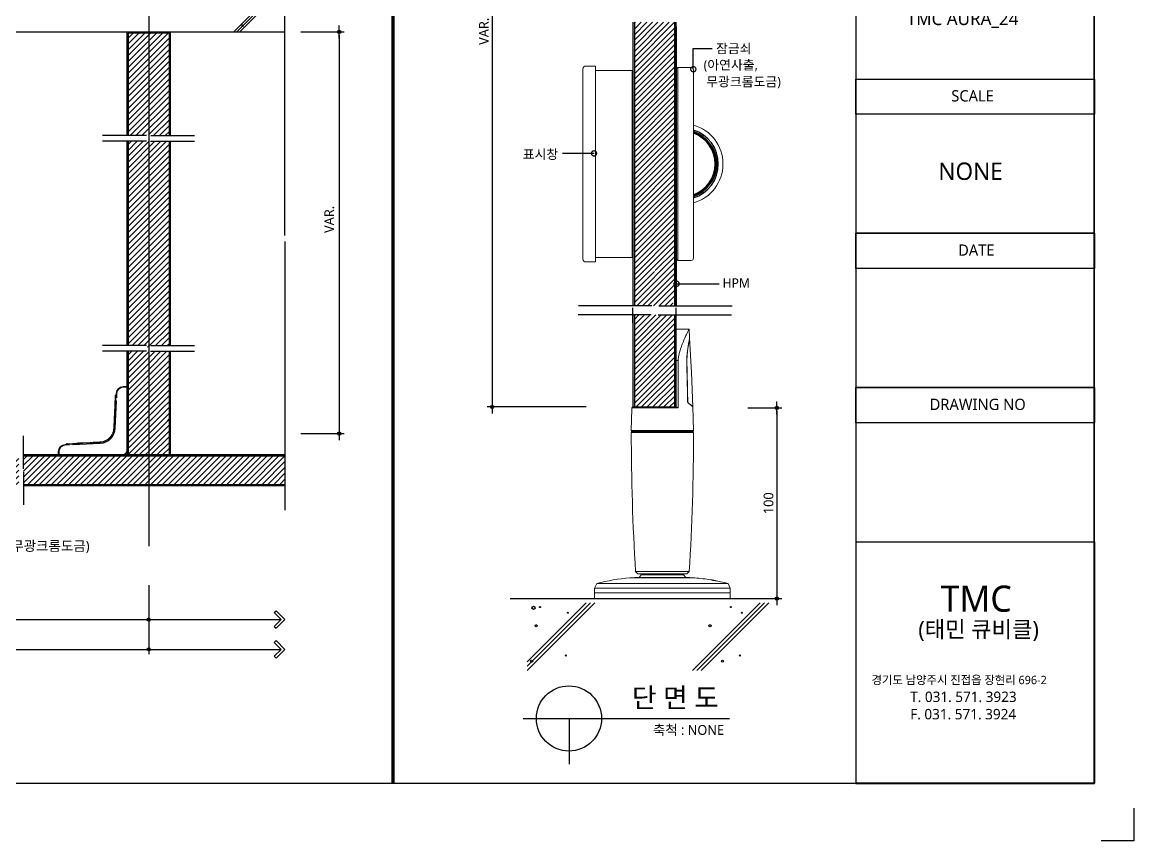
# Model space of a CAD drawing. Extents: x -256 to 8104, y -176 to 5714.
# Drawn here: x 4694 to 8104, y -176 to 2333 of the extents above; entities that cross this region are included whole.
import ezdxf
from ezdxf.enums import TextEntityAlignment as Align

# ---------------------------------------------------------------- set-up
doc = ezdxf.new("R2010")
doc.units = 0
doc.header["$LTSCALE"] = 30
doc.linetypes.add('CEN', pattern=[62, 60, -1, 0, -1])
doc.layers.get('0').update_dxf_attribs({"linetype": 'CONTINUOUS'})
doc.layers.get('DEFPOINTS').update_dxf_attribs({"linetype": 'CONTINUOUS'})
for name, color, linetype in [('C', 2, 'CONTINUOUS'), ('curior-0Line', 252, 'CONTINUOUS'), ('DIM', 7, 'CONTINUOUS'), ('FIN', 5, 'CONTINUOUS'), ('HAT', 8, 'CONTINUOUS'), ('TIT', 3, 'CONTINUOUS'), ('경첩', 4, 'CONTINUOUS'), ('문자', 3, 'CONTINUOUS'), ('잠금쇠(회전형)', 4, 'CONTINUOUS'), ('중심선', 1, 'CEN'), ('치수', 1, 'CONTINUOUS'), ('판넬', 2, 'CONTINUOUS'), ('해치', 8, 'CONTINUOUS')]:
    doc.layers.add(name, color=color, linetype=linetype)
doc.styles.add('돋움', font='malgun.ttf')
doc.dimstyles.new('10', dxfattribs={"dimscale": 10, "dimtxt": 3, "dimasz": 1, "dimexe": 1.5, "dimexo": 2, "dimgap": 1, "dimtad": 1, "dimdec": 0, "dimlunit": 6, "dimtxsty": '돋움', "dimblk": 'DIMDOT', "dimcen": -1, "dimdle": 1.5, "dimclrt": 3, "dimazin": 3, "dimtfac": 1, "dimtdec": 0, "dimtix": 1, "dimtmove": 2, "dimatfit": 3, "dimldrblk": 'DIMDOT', "dimarcsym": 0})
pattern_1 = [(45, (30803.934, -6860.011), (-8.55643, 8.55643), [])]
pattern_2 = [(45, (29996.395, -6971.59), (-8.980256, 8.980256), [])]

# ---------------------------------------------------------------- blocks, each defined once
blk = doc.blocks.new('DIMDOT')
at = {"linetype": 'Continuous'}
blk.add_line((-2, 0), (2, 0), dxfattribs=at)
for radius in [0.5, 0.25]:
    blk.add_circle((0, 0), radius, dxfattribs=at)
blk = doc.blocks.new('*D628')
at = {"layer": 'DEFPOINTS', "color": 0}
for p in [(44766.2, -3366.9), (44457.4, -5670.2), (44766.2, -5670.2)]:
    blk.add_point(p, dxfattribs=at)
at = {"layer": 'DIM', "color": 0, "lineweight": -2, "ltscale": 10}
for p, q in [((44746.2, -3366.9), (44442.4, -3366.9)), ((44457.4, -3376.9), (44457.4, -5660.2)), ((44746.2, -5670.2), (44442.4, -5670.2))]:
    blk.add_line(p, q, dxfattribs=at)
at = {"layer": 'DIM', "color": 0, "lineweight": -2, "xscale": 10, "yscale": 10, "zscale": 10}
for p, rotation in [((44457.4, -3366.9), 90), ((44457.4, -5670.2), 270)]:
    blk.add_blockref('DIMDOT', p, dxfattribs=dict(at, rotation=rotation))
at = {"layer": 'DIM', "color": 3, "insert": (44432.2, -4518.6), "char_height": 30, "attachment_point": 5, "rotation": 90, "style": '돋움'}
blk.add_mtext('VAR.', dxfattribs=at)
blk = doc.blocks.new('A$C13EB2441')
for p, q in [((0.84, 7.37), (0.84, 14.11)), ((0.84, 6.74), (0.84, 0))]:
    blk.add_line(p, q)
blk = doc.blocks.new('_DOTSMALL')
at = {"color": 0, "linetype": 'ByBlock', "const_width": 0.5}
blk.add_lwpolyline([(-0.0625, 0, 1), (0.0625, 0, 1)], format="xyb", close=True, dxfattribs=at)
blk = doc.blocks.new('A$C63EC304E')
at = {"layer": '치수', "color": 1, "xscale": 2.5, "yscale": 2.5, "zscale": 2.5, "rotation": 234.3098741996962}
blk.add_blockref('_DOTSMALL', (0.31, 0.31), dxfattribs=at)
blk = doc.blocks.new('A$C2BC9653E')
at = {"layer": '치수', "xscale": 0.3333333333333333, "yscale": 0.3333333333333333, "zscale": 0.3333333333333333}
blk.add_blockref('A$C63EC304E', (0, 0), dxfattribs=at)
blk = doc.blocks.new('A$C7FC71301')
at = {"layer": '치수', "rotation": 180}
blk.add_blockref('A$C2BC9653E', (0.208, 0.208), dxfattribs=at)
blk = doc.blocks.new('A$C4A20372B')
at = {"layer": '치수'}
blk.add_blockref('A$C7FC71301', (0, 0), dxfattribs=at)
blk = doc.blocks.new('A$C566469F5')
at = {"layer": '치수'}
blk.add_blockref('A$C4A20372B', (0, 0), dxfattribs=at)
blk = doc.blocks.new('A$C7E317CD4')
at = {"layer": '해치', "xscale": 2, "yscale": 2, "zscale": 2}
blk.add_blockref('A$C566469F5', (0, 0), dxfattribs=at)
blk = doc.blocks.new('A$C601D7F27')
at = {"layer": '치수'}
blk.add_blockref('A$C7E317CD4', (0, 0), dxfattribs=at)
blk = doc.blocks.new('A$C38802C08')
at = {"layer": '치수'}
blk.add_blockref('A$C601D7F27', (0, 0), dxfattribs=at)
blk = doc.blocks.new('*D629')
at = {"layer": 'DEFPOINTS', "color": 0}
for p in [(45221.9, -5673.2), (45231, -6257.5), (45330.8, -6257.5)]:
    blk.add_point(p, dxfattribs=at)
at = {"layer": 'DIM', "color": 0, "lineweight": -2, "ltscale": 10}
for p, q in [((45241.9, -5673.2), (45345.8, -5673.2)), ((45330.8, -5683.2), (45330.8, -6247.5)), ((45251, -6257.5), (45345.8, -6257.5))]:
    blk.add_line(p, q, dxfattribs=at)
at = {"layer": 'DIM', "color": 0, "lineweight": -2, "xscale": 10, "yscale": 10, "zscale": 10}
for p, rotation in [((45330.8, -5673.2), 90), ((45330.8, -6257.5), 270)]:
    blk.add_blockref('DIMDOT', p, dxfattribs=dict(at, rotation=rotation))
at = {"layer": 'DIM', "color": 3, "insert": (45305.2, -5965.3), "char_height": 30, "attachment_point": 5, "rotation": 90, "style": '돋움'}
blk.add_mtext('100', dxfattribs=at)
blk = doc.blocks.new('*D634')
at = {"layer": 'DEFPOINTS', "color": 0}
for p in [(38649.8, -6196.1), (43403.7, -6196.1), (43403.7, -6413.2)]:
    blk.add_point(p, dxfattribs=at)
at = {"layer": 'DIM', "color": 0, "lineweight": -2, "ltscale": 10}
for p, q in [((38649.8, -6216.1), (38649.8, -6428.2)), ((43403.7, -6216.1), (43403.7, -6428.2)), ((38659.8, -6413.2), (43393.7, -6413.2))]:
    blk.add_line(p, q, dxfattribs=at)
at = {"layer": 'DIM', "color": 0, "lineweight": -2, "xscale": 10, "yscale": 10, "zscale": 10, "rotation": 180}
blk.add_blockref('DIMDOT', (38649.8, -6413.2), dxfattribs=at)
at = {"layer": 'DIM', "color": 0, "lineweight": -2, "xscale": 10, "yscale": 10, "zscale": 10}
blk.add_blockref('DIMDOT', (43403.7, -6413.2), dxfattribs=at)
at = {"layer": 'DIM', "color": 3, "insert": (41026.8, -6383.6), "char_height": 30, "attachment_point": 5, "style": '돋움'}
blk.add_mtext('설계치수', dxfattribs=at)
blk = doc.blocks.new('*D635')
at = {"layer": 'DEFPOINTS', "color": 0}
for p in [(42252.8, -6196.1), (43403.7, -6196.1), (43403.7, -6321.8)]:
    blk.add_point(p, dxfattribs=at)
at = {"layer": 'DIM', "color": 0, "lineweight": -2, "ltscale": 10}
for p, q in [((42252.8, -6216.1), (42252.8, -6336.8)), ((43403.7, -6216.1), (43403.7, -6336.8)), ((42262.8, -6321.8), (43393.7, -6321.8))]:
    blk.add_line(p, q, dxfattribs=at)
at = {"layer": 'DIM', "color": 0, "lineweight": -2, "xscale": 10, "yscale": 10, "zscale": 10, "rotation": 180}
blk.add_blockref('DIMDOT', (42252.8, -6321.8), dxfattribs=at)
at = {"layer": 'DIM', "color": 0, "lineweight": -2, "xscale": 10, "yscale": 10, "zscale": 10}
blk.add_blockref('DIMDOT', (43403.7, -6321.8), dxfattribs=at)
at = {"layer": 'DIM', "color": 3, "insert": (42828.3, -6292.1), "char_height": 30, "attachment_point": 5, "style": '돋움'}
blk.add_mtext('설계치수', dxfattribs=at)
blk = doc.blocks.new('*D637')
at = {"layer": 'DEFPOINTS', "color": 0}
for p in [(43850.5, -4520.4), (43850.5, -5751.8), (43988.4, -5751.8)]:
    blk.add_point(p, dxfattribs=at)
at = {"layer": 'DIM', "color": 0, "lineweight": -2, "ltscale": 10}
for p, q in [((43870.5, -4520.4), (44003.4, -4520.4)), ((43988.4, -4530.4), (43988.4, -5741.8)), ((43870.5, -5751.8), (44003.4, -5751.8))]:
    blk.add_line(p, q, dxfattribs=at)
at = {"layer": 'DIM', "color": 0, "lineweight": -2, "xscale": 10, "yscale": 10, "zscale": 10}
for p, rotation in [((43988.4, -4520.4), 90), ((43988.4, -5751.8), 270)]:
    blk.add_blockref('DIMDOT', p, dxfattribs=dict(at, rotation=rotation))
at = {"layer": 'DIM', "color": 3, "insert": (43957.6, -5095.2), "char_height": 30, "attachment_point": 5, "rotation": 90, "style": '돋움'}
blk.add_mtext('VAR.', dxfattribs=at)
blk = doc.blocks.new('A$C06B31977')
for p, q in [((1.26, 11.06), (1.26, 21.17)), ((1.26, 10.11), (1.26, 0))]:
    blk.add_line(p, q)
blk = doc.blocks.new('AURA_24', base_point=(38321.5, -6824.2))
at = {"layer": 'HAT'}
h = blk.add_hatch(dxfattribs=at)
h.set_pattern_fill('ANSI31', color=256, scale=3.811219, style=0)
h.set_pattern_definition(pattern_1)
h.paths.add_polyline_path([(44955.6, -4925.8), (44893.6, -4925.8), (44893.6, -5359.8), (44955.6, -5359.8), (44955.6, -5255.5, -0.567825), (44955.6, -5252.1)])
h.paths.add_polyline_path([(45017.5, -4925.8), (44955.6, -4925.8), (44955.6, -5252.1, -0.582142), (44958.6, -5253.8), (45017.5, -5253.8)])
edge = h.paths.add_edge_path()
edge.add_line((45017.5, -5253.8), (44958.6, -5253.8))
edge.add_arc((44956.6, -5253.8), 1.99, -54.3099, 0, ccw=False)
edge.add_arc((44956.6, -5253.8), 1.99, 239.178, 305.6901, ccw=False)
edge.add_line((44955.6, -5255.5), (44955.6, -5359.8))
edge.add_line((44955.6, -5359.8), (45009.6, -5359.8))
edge.add_spline(control_points=[(45009.6, -5359.8), (45012.7, -5351.5), (45015.5, -5344), (45017.5, -5340.4)], knot_values=[0.152076, 0.152076, 0.152076, 0.152076, 0.673721, 0.673721, 0.673721, 0.673721], degree=3, periodic=0)
edge.add_line((45017.5, -5340.4), (45017.5, -5253.8))
h.paths.add_polyline_path([(44955.6, -4490.8), (44893.6, -4490.8), (44893.6, -4925.8), (44955.6, -4925.8)])
edge = h.paths.add_edge_path()
edge.add_line((45017.5, -4490.8), (45007.7, -4490.8))
edge.add_spline(control_points=[(45005, -4498.2), (45005.9, -4495.7), (45006.8, -4493.2), (45007.7, -4490.8)], knot_values=[0, 0, 0, 0, 0.152076, 0.152076, 0.152076, 0.152076], degree=3, periodic=0)
edge.add_line((45007.7, -4490.8), (44955.6, -4490.8))
edge.add_line((44955.6, -4490.8), (44955.6, -4925.8))
edge.add_line((44955.6, -4925.8), (45017.5, -4925.8))
edge.add_line((45017.5, -4925.8), (45017.5, -4490.8))
at = {"layer": 'HAT', "transparency": 33554687}
h = blk.add_hatch(dxfattribs=at)
h.set_pattern_fill('ANSI31', color=256, scale=3.811219, style=0)
h.set_pattern_definition(pattern_1)
h.paths.add_polyline_path([(44945.5, -5387.4), (44893.6, -5387.4), (44893.6, -5670.2), (44955.6, -5670.2), (44955.6, -5387.4)])
h.paths.add_polyline_path([(45017.5, -5387.4), (44966.7, -5387.4), (44955.6, -5387.4), (44955.6, -5670.2), (45017.5, -5670.2)])
at = {"layer": '해치'}
h = blk.add_hatch(dxfattribs=at)
h.set_pattern_fill('ANSI31', color=256, scale=4, style=0)
h.set_pattern_definition([(45, (-232906.685, -62968.201), (-8.9802561, 8.9802561), [])])
edge = h.paths.add_edge_path()
edge.add_line((43403.7, -4523.8), (43341.3, -4523.8))
edge.add_line((43341.3, -4523.8), (43340.4, -4524.7))
edge.add_line((43340.4, -4524.7), (43340.4, -4625.1))
edge.add_line((43340.4, -4625.1), (43383.2, -4625.1))
edge.add_line((43383.2, -4625.1), (43383.2, -4666.6))
edge.add_line((43383.2, -4666.6), (43340.4, -4666.6))
edge.add_line((43340.4, -4666.6), (43340.4, -4838.3))
edge.add_line((43340.4, -4838.3), (43397, -4838.3))
edge.add_spline(control_points=[(43397, -4838.3), (43399.7, -4830.7), (43405.7, -4815.3), (43401.9, -4846.2), (43403.4, -4848.7), (43403.7, -4848.7)], knot_values=[0.456227, 0.456227, 0.456227, 0.456227, 2.847595, 6.178025, 6.737145, 6.737145, 6.737145, 6.737145], degree=3, periodic=0)
edge.add_spline(control_points=[(43403.4, -4848.5), (43403.5, -4845.5), (43403.5, -4842.8), (43403, -4842.4), (43402.9, -4842.4)], knot_values=[0.891967, 0.891967, 0.891967, 0.891967, 1.280656, 1.337888, 1.337888, 1.337888, 1.337888], degree=3, periodic=0)
edge.add_line((43403.7, -4848.7), (43403.7, -4523.8))
edge = h.paths.add_edge_path()
edge.add_line((43467.1, -4523.8), (43403.7, -4523.8))
edge.add_line((43403.7, -4523.8), (43403.7, -4848.7))
edge.add_spline(control_points=[(43403.7, -4848.7), (43404.9, -4848.9), (43407.1, -4844.6), (43409.8, -4838.3)], knot_values=[6.737145, 6.737145, 6.737145, 6.737145, 8.913909, 8.913909, 8.913909, 8.913909], degree=3, periodic=0)
edge.add_spline(control_points=[(43409.8, -4838.3), (43411.8, -4833.5), (43414.1, -4827.5), (43416.5, -4821.6)], knot_values=[8.913909, 8.913909, 8.913909, 8.913909, 10.573873, 10.573873, 10.573873, 10.573873], degree=3, periodic=0)
edge.add_line((43409.8, -4838.3), (43467.1, -4838.3))
edge.add_line((43467.1, -4838.3), (43467.1, -4666.6))
edge.add_line((43467.1, -4666.6), (43424.2, -4666.6))
edge.add_line((43424.2, -4666.6), (43424.2, -4625.1))
edge.add_line((43424.2, -4625.1), (43467.1, -4625.1))
edge.add_line((43467.1, -4625.1), (43467.1, -4523.8))
h.paths.add_polyline_path([(43467.1, -4625.1), (43424.2, -4625.1), (43424.2, -4666.6), (43467.1, -4666.6)], flags=16)
h.paths.add_polyline_path([(43383.2, -4625.1), (43340.4, -4625.1), (43340.4, -4666.6), (43383.2, -4666.6)], flags=16)
h = blk.add_hatch(dxfattribs=at)
h.set_pattern_fill('ANSI31', color=256, scale=4, style=0)
h.set_pattern_definition([(45, (43403.719, -5168.752), (-8.98026, 8.98026), [])])
h.paths.add_polyline_path([(43467.1, -4855.4), (43340.4, -4855.4), (43340.4, -5482.1), (43467.1, -5482.1)])
at = {"layer": '해치', "transparency": 33554687}
h = blk.add_hatch(dxfattribs=at)
h.set_pattern_fill('ANSI31', color=256, scale=4)
h.set_pattern_definition(pattern_2)
edge = h.paths.add_edge_path()
edge.add_spline(control_points=[(43403.7, -5509.7), (43403.4, -5509.6), (43402.3, -5507.9), (43403.2, -5498), (43403.4, -5492.3)], knot_values=[1.337888, 1.337888, 1.337888, 1.337888, 1.524261, 2.245715, 2.245715, 2.245715, 2.245715], degree=3, periodic=0)
edge.add_spline(control_points=[(43403.7, -5492.5), (43403.4, -5492.5), (43401.9, -5490), (43405.7, -5459.1), (43399.7, -5474.5), (43397, -5482.1)], knot_values=[0.152076, 0.152076, 0.152076, 0.152076, 0.338449, 1.448592, 2.245715, 2.245715, 2.245715, 2.245715], degree=3, periodic=0)
edge.add_spline(control_points=[(43403.4, -5492.3), (43403.5, -5489.3), (43403.5, -5486.6), (43403, -5486.2), (43402.9, -5486.2)], knot_values=[0.891967, 0.891967, 0.891967, 0.891967, 1.280656, 1.337888, 1.337888, 1.337888, 1.337888], degree=3, periodic=0)
edge.add_spline(control_points=[(43402.9, -5486.2), (43401.9, -5486.1), (43399.5, -5492.1), (43397, -5499.2)], knot_values=[0.152076, 0.152076, 0.152076, 0.152076, 0.891967, 0.891967, 0.891967, 0.891967], degree=3, periodic=0)
edge.add_spline(control_points=[(43395.3, -5503.7), (43395.9, -5502.2), (43396.4, -5500.7), (43397, -5499.2)], knot_values=[0, 0, 0, 0, 0.152076, 0.152076, 0.152076, 0.152076], degree=3, periodic=0)
edge.add_line((43397, -5499.2), (43340.4, -5499.2))
edge.add_line((43340.4, -5499.2), (43340.4, -5671.7))
edge.add_line((43340.4, -5671.7), (43385.1, -5671.7))
edge.add_line((43385.1, -5671.7), (43385.1, -5713.2))
edge.add_line((43385.1, -5713.2), (43340.4, -5713.2))
edge.add_line((43340.4, -5713.2), (43340.4, -5817.4))
edge.add_line((43340.4, -5817.4), (43403.7, -5817.4))
edge.add_line((43403.7, -5817.4), (43403.7, -5509.7))
h.paths.add_polyline_path([(43467.1, -5671.7), (43422.3, -5671.7), (43422.3, -5713.2), (43467.1, -5713.2)])
h.paths.add_polyline_path([(43385.1, -5671.7), (43340.4, -5671.7), (43340.4, -5713.2), (43385.1, -5713.2)], flags=16)
h = blk.add_hatch(dxfattribs=at)
h.set_pattern_fill('ANSI31', color=256, scale=4)
h.set_pattern_definition(pattern_2)
h.paths.add_polyline_path([(43467.1, -5560.2), (43403.7, -5560.2), (43403.7, -5817.4), (43467.1, -5817.4), (43467.1, -5713.2), (43422.3, -5713.2), (43422.3, -5671.7), (43467.1, -5671.7)])
edge = h.paths.add_edge_path()
edge.add_line((43467.1, -5499.2), (43409.8, -5499.2))
edge.add_spline(control_points=[(43409.8, -5499.2), (43407.1, -5505.5), (43404.9, -5509.9), (43403.7, -5509.7)], knot_values=[2.245715, 2.245715, 2.245715, 2.245715, 2.971303, 2.971303, 2.971303, 2.971303], degree=3, periodic=0)
edge.add_line((43403.7, -5509.7), (43403.7, -5560.2))
edge.add_line((43403.7, -5560.2), (43467.1, -5560.2))
edge.add_line((43467.1, -5560.2), (43467.1, -5499.2))
h = blk.add_hatch(dxfattribs=at)
h.set_pattern_fill('ANSI31', color=256, scale=4, style=0)
h.set_pattern_definition(pattern_2)
h.paths.add_polyline_path([(43019.8, -5869.1), (43019.8, -5859.5), (43019.8, -5820.8), (43403.7, -5820.8), (43403.7, -5907.4), (43019.8, -5907.4)])
edge = h.paths.add_edge_path()
edge.add_line((43005.2, -5869.1), (43005.2, -5859.5))
edge.add_line((43005.2, -5859.5), (43005.2, -5820.8))
edge.add_line((43005.2, -5820.8), (42372.7, -5820.8))
edge.add_line((42372.7, -5820.8), (42372.7, -5862))
edge.add_arc((42372.7, -5864.1), 2.08, -35.6901, 90, ccw=False)
edge.add_arc((42372.7, -5864.1), 2.08, 270, 324.3099, ccw=False)
edge.add_line((42372.7, -5866.2), (42372.7, -5907.4))
edge.add_line((42372.7, -5907.4), (43005.2, -5907.4))
edge.add_line((43005.2, -5907.4), (43005.2, -5869.1))
h.paths.add_polyline_path([(42247.8, -5820.8), (42247.8, -5907.4), (42372.7, -5907.4), (42372.7, -5866.2, -0.610943), (42371, -5862.9, -0.241509), (42372.7, -5862), (42372.7, -5820.8)])
h.paths.add_polyline_path([(43821.4, -5820.8), (43403.7, -5820.8), (43403.7, -5907.4), (43821.4, -5907.4)])
for p, q in [((43821.4, -5144.1), (43821.4, -4367.3)), ((38649.8, -4520.4), (43821.4, -4520.4)), ((43397.1, -4838.3), (43262.3, -4838.3)), ((43409.8, -4838.3), (43544.6, -4838.3)), ((43821.4, -5163.1), (43821.4, -5986.4)), ((43397.1, -5482.1), (43262.3, -5482.1)), ((43409.8, -5482.1), (43544.6, -5482.1)), ((44512.6, -6257.5), (45345.7, -6257.5))]:
    blk.add_line(p, q)
at = {"color": 2}
for p, q in [((46425.6, -6900), (46425.6, -7000)), ((46425.6, -6900), (46425.6, -7000)), ((46425.6, -6900), (46425.6, -7000)), ((46425.6, -7000), (46325.6, -7000)), ((46425.6, -7000), (46325.6, -7000)), ((46425.6, -7000), (46325.6, -7000))]:
    blk.add_line(p, q, dxfattribs=at)
for points in [[(38320.8, -1285.8), (45573.1, -1285.8), (45573.1, -6824.2), (38320.8, -6824.2)], [(38320.8, -1285.8), (45573.1, -1285.8), (45573.1, -6824.2), (38320.8, -6824.2)], [(38320.8, -1285.8), (46302.7, -1285.8), (46302.7, -6824.2), (38320.8, -6824.2)]]:
    blk.add_lwpolyline(points, close=True, dxfattribs=at)
at = {"color": 8, "const_width": 10}
blk.add_lwpolyline([(44153.5, -6824.2), (44153.5, -1285.8)], dxfattribs=at)
at = {"layer": 'C'}
for p, q in [((44893.6, -4490.8), (44893.6, -5359.8)), ((45017.5, -5359.8), (45017.5, -4490.8)), ((44893.6, -5387.4), (44893.6, -5670.2)), ((45017.5, -5670.2), (45017.5, -5387.4)), ((43821.4, -5820.8), (43019.8, -5820.8)), ((43019.8, -5907.4), (43821.4, -5907.4))]:
    blk.add_line(p, q, dxfattribs=at)
at = {"layer": 'curior-0Line'}
blk.add_line((45573.1, -1285.8), (45573.1, -6823.4), dxfattribs=at)
for points in [[(46305.6, -1285.8), (45573.1, -1285.8), (45573.1, -6824.2), (46305.6, -6824.2)], [(45573.5, -4664.9), (46305.6, -4664.9), (46305.6, -4772.7), (45573.5, -4772.7)], [(45573.5, -5610.8), (46305.6, -5610.8), (46305.6, -5137.8), (45573.5, -5137.8)], [(45573.5, -5137.8), (46305.6, -5137.8), (46305.6, -5245.6), (45573.5, -5245.6)], [(45573.5, -6083.7), (46305.6, -6083.7), (46305.6, -5610.8), (45573.5, -5610.8)], [(45573.5, -5610.8), (46305.6, -5610.8), (46305.6, -5718.5), (45573.5, -5718.5)], [(46305.6, -6823.4), (45573.8, -6823.4), (45573.8, -6083.7), (46305.6, -6083.7)]]:
    blk.add_lwpolyline(points, close=True, dxfattribs=at)
at = {"layer": 'DIM', "ltscale": 10}
for p, q in [((43788.9, -6300.7), (43794.6, -6295)), ((43810, -6321.8), (43788.9, -6300.7)), ((43821.4, -6321.8), (43794.6, -6295)), ((43403.7, -6321.8), (43810, -6321.8)), ((43810, -6321.8), (43788.9, -6342.9)), ((43821.4, -6321.8), (43794.6, -6348.6)), ((43788.9, -6342.9), (43794.6, -6348.6)), ((43788.9, -6392.2), (43794.6, -6386.5)), ((43810, -6413.2), (43788.9, -6392.2)), ((43821.4, -6413.2), (43794.6, -6386.5)), ((43403.7, -6413.2), (43810, -6413.2)), ((43810, -6413.2), (43788.9, -6434.3)), ((43788.9, -6434.3), (43794.6, -6440)), ((43821.4, -6413.2), (43794.6, -6440))]:
    blk.add_line(p, q, dxfattribs=at)
at = {"layer": 'FIN', "color": 4, "linetype": 'Continuous', "lineweight": 15}
for p, q in [((45061.5, -5431.5), (45022.3, -5431.5)), ((45022.3, -5431.5), (45022.3, -5527.6)), ((45063, -5458.9), (45061.5, -5431.5)), ((44888.9, -5670.2), (44885.7, -5673.2)), ((44888.9, -5670.2), (45022.3, -5670.2)), ((45075, -5741.8), (45073.3, -5670.1)), ((44887.5, -5745.3), (45071.8, -5745.3)), ((44897.4, -6174.6), (44904.6, -6181.8)), ((45054.7, -6181.8), (44904.6, -6181.8)), ((44914.8, -6184.8), (44908, -6192.7)), ((45051.3, -6192.7), (44908, -6192.7)), ((44914.8, -6181.8), (44914.8, -6184.8)), ((44914.8, -6184.8), (45044.4, -6184.8)), ((45044.4, -6184.8), (45044.4, -6181.8)), ((45051.3, -6192.7), (45044.4, -6184.8)), ((45054.7, -6181.8), (45061.9, -6174.6)), ((44778.1, -6211.6), (44771.6, -6225.8)), ((44771.6, -6225.8), (44771.6, -6240.4)), ((45187.7, -6225.8), (45181.2, -6211.6)), ((45187.7, -6240.4), (45187.7, -6225.8)), ((44771.6, -6240.4), (44771.6, -6257.5)), ((44771.6, -6257.5), (45187.7, -6257.5)), ((45187.7, -6257.5), (45187.7, -6240.4))]:
    blk.add_line(p, q, dxfattribs=at)
at = {"layer": 'FIN', "linetype": 'Continuous', "lineweight": 15}
for p, q in [((45027.9, -5527.6), (45022.3, -5527.6)), ((45054.3, -5530.2), (45054.7, -5530.2)), ((45055.1, -5564.3), (45055.6, -5564.3)), ((45056.5, -5632.5), (45057, -5632.5)), ((45056.7, -5652.3), (45057.3, -5652.3)), ((45056.9, -5652.6), (45057.3, -5652.6)), ((45059.7, -5658.1), (45059, -5658.1)), ((45028.4, -5673.2), (44885.7, -5673.2)), ((45072.6, -5669.5), (45073.3, -5669.5)), ((45075.2, -5748.6), (44884.1, -5748.6)), ((44884.2, -5741.8), (45075.1, -5741.8)), ((45079.2, -6194.2), (44880.1, -6194.2)), ((44882.6, -6194), (45076.7, -6194)), ((44897.4, -6174.6), (45061.9, -6174.6)), ((45187.7, -6225.8), (44771.6, -6225.8)), ((44778.1, -6211.6), (45181.2, -6211.6)), ((45187.7, -6240.4), (44771.6, -6240.4)), ((44771.6, -6240.4), (45187.7, -6240.4)), ((44788.6, -6258.8), (44788.6, -6257.5)), ((44788.7, -6258.8), (44788.6, -6258.8)), ((44788.7, -6258.8), (44788.7, -6257.5)), ((44803.1, -6258.8), (44788.7, -6258.8)), ((44803.1, -6258.8), (44803.1, -6257.5)), ((44803.2, -6258.8), (44803.1, -6258.8)), ((44803.2, -6258.8), (44803.2, -6257.5)), ((45003.5, -6258.8), (45003.5, -6257.5)), ((45010.3, -6258.8), (45003.5, -6258.8)), ((45010.3, -6258.8), (45010.3, -6257.5)), ((45019.8, -6258.8), (45019.8, -6257.5)), ((45020, -6258.8), (45020, -6257.5)), ((45020.2, -6258.8), (45020.2, -6257.5)), ((45020.9, -6258.8), (45020.9, -6257.5)), ((45023.8, -6258.8), (45020.9, -6258.8)), ((45023.8, -6258.8), (45023.8, -6257.5)), ((45024.9, -6258.8), (45023.8, -6258.8)), ((45024.9, -6258.8), (45024.9, -6257.5)), ((45025.8, -6258.8), (45024.9, -6258.8)), ((45025.8, -6258.8), (45025.8, -6257.5)), ((45026.2, -6258.8), (45025.8, -6258.8)), ((45026.2, -6258.8), (45026.2, -6257.5)), ((45026.5, -6258.8), (45026.2, -6258.8)), ((45026.6, -6258.8), (45026.6, -6257.5)), ((45028.6, -6258.8), (45028.6, -6257.5)), ((45031.2, -6258.8), (45031.2, -6257.5)), ((45031.2, -6258.8), (45031.2, -6257.5)), ((45032.2, -6258.8), (45031.3, -6258.8)), ((45032.2, -6258.8), (45032.2, -6257.5)), ((45032.6, -6258.8), (45032.2, -6258.8)), ((45032.6, -6258.8), (45032.6, -6257.5)), ((45033.6, -6258.8), (45032.6, -6258.8)), ((45033.6, -6258.8), (45033.6, -6257.5)), ((45153.4, -6258.8), (45153.4, -6257.5)), ((45155.7, -6258.8), (45155.7, -6257.5)), ((45160.9, -6258.8), (45160.9, -6257.5)), ((45166.1, -6258.8), (45166.1, -6257.5)), ((45168.4, -6258.8), (45168.4, -6257.5))]:
    blk.add_line(p, q, dxfattribs=at)
at = {"layer": 'FIN', "color": 4, "linetype": 'Continuous', "lineweight": 15, "flags": 128}
for points in [[(45073.4, -5669.5), (45069, -5564.5), (45063.1, -5459.6)], [(44885.8, -5673.1), (44885.7, -5675.5), (44884.2, -5741.8)]]:
    blk.add_lwpolyline(points, dxfattribs=at)
at = {"layer": 'FIN', "color": 4, "linetype": 'Continuous', "lineweight": 15}
for centre, radius, start, end in [((44887.5, -5748.7), 3.41, 90, 179.3579), ((44887.6, -5741.8), 3.41, 179.2415, 270), ((51641.4, -5751.9), 6757.2, 179.97182, 183.58587), ((38604.7, -5761), 6470.4, 356.33536, 0.10965), ((45071.7, -5741.8), 3.41, 270, 0.7585), ((45071.8, -5748.7), 3.41, 0.6421, 90), ((44914.8, -6704.6), 511.5, 93.8991, 105.5006), ((44882.8, -6196), 2.05, 94.7479, 116.6788), ((44914.8, -6582), 389.3, 91.0115, 94.7479), ((45044.4, -6582), 389.3, 85.2521, 88.9885), ((45076.5, -6196), 2.05, 63.3212, 85.2521), ((45044.4, -6704.6), 511.5, 80.5831, 86.1009), ((45044.4, -6704.6), 511.5, 74.4994, 78.127)]:
    blk.add_arc(centre, radius, start, end, dxfattribs=at)
at = {"layer": 'FIN', "linetype": 'Continuous', "lineweight": 15}
for points, knots in [([(45027.9, -5527.6), (45028.2, -5524.4), (45028.9, -5517.9), (45030.9, -5508.3), (45033.3, -5498.8), (45036.2, -5489.5), (45039.5, -5480.3), (45043, -5471.3), (45046.6, -5462.7), (45050.3, -5454.7), (45053.7, -5447.4), (45056.6, -5441.4), (45058.9, -5436.7), (45060.4, -5433.6), (45061.3, -5431.8), (45061.4, -5431.6), (45061.5, -5431.5)], [0, 0, 0, 0, 0.0728557, 0.145726, 0.2204904, 0.2952636, 0.3731809, 0.4510923, 0.5310454, 0.610964, 0.6872809, 0.764789, 0.8294418, 0.895744, 0.9479363, 1, 1, 1, 1]), ([(45063.1, -5458.9), (45063.1, -5458.8), (45063.1, -5458.6), (45062.9, -5459.9), (45062.5, -5462.4), (45061.8, -5466), (45060.8, -5471.4), (45059.6, -5478.2), (45058.4, -5485.3), (45056.9, -5495), (45055.6, -5506.2), (45054.6, -5518.9), (45054.4, -5526.4), (45054.3, -5530.2)], [0, 0, 0, 0, 0.009684, 0.084411, 0.139342, 0.19575, 0.292674, 0.392034, 0.480465, 0.568929, 0.750269, 0.874667, 1, 1, 1, 1]), ([(45063.1, -5459.6), (45063.1, -5459.7), (45063.1, -5460), (45062.7, -5462), (45062.2, -5464.8), (45061.4, -5469.2), (45060.4, -5474.8), (45059.4, -5480.8), (45058.1, -5489), (45056.6, -5500.3), (45055.2, -5514.8), (45054.9, -5525.1), (45054.7, -5530.2)], [0, 0, 0, 0, 0.065081, 0.114014, 0.164283, 0.248685, 0.335215, 0.413903, 0.492623, 0.653874, 0.825661, 1, 1, 1, 1]), ([(45028.4, -5673.2), (45028.4, -5672.2), (45028.3, -5647.4), (45028.2, -5598.9), (45028, -5551.4), (45027.9, -5527.6)], [0, 0, 0, 0, 0.020119, 0.51001, 1, 1, 1, 1]), ([(45054.3, -5530.2), (45054.6, -5543.9), (45055.3, -5571.9), (45056.2, -5612.6), (45056.7, -5639.5), (45056.9, -5652.3)], [0, 0, 0, 0, 0.338608, 0.686805, 1, 1, 1, 1]), ([(45054.7, -5530.2), (45054.9, -5535.9), (45055.1, -5544.4), (45055.4, -5555.8), (45055.5, -5561.5), (45055.6, -5564.3)], [0, 0, 0, 0, 0.499998, 0.749999, 1, 1, 1, 1]), ([(45055.6, -5564.3), (45055.7, -5570), (45056, -5581.4), (45056.4, -5604.1), (45056.8, -5621.1), (45057, -5632.5)], [0, 0, 0, 0, 0.250195, 0.500389, 1, 1, 1, 1]), ([(45059.5, -5658.7), (45059.1, -5658.2), (45058.2, -5657.3), (45057.3, -5655.3), (45056.9, -5653.5), (45056.9, -5652.6), (45056.9, -5652.3)], [0, 0, 0, 0, 0.3337457, 0.6692692, 0.9101086, 1, 1, 1, 1]), ([(45057.3, -5652.6), (45057.4, -5653.2), (45057.5, -5654.4), (45058.1, -5656.1), (45058.9, -5657.3), (45059.4, -5657.8), (45059.7, -5658.1)], [0, 0, 0, 0, 0.257997, 0.515126, 0.793816, 1, 1, 1, 1]), ([(45059.5, -5658.7), (45061.3, -5660.1), (45064.7, -5662.9), (45069, -5666.5), (45071.7, -5668.8), (45073, -5669.8), (45073.5, -5670.3), (45073.3, -5670.1), (45073.3, -5670.1)], [0, 0, 0, 0, 0.2109513, 0.4254062, 0.683951, 0.8181289, 0.9522979, 1, 1, 1, 1]), ([(45059.7, -5658.1), (45061.7, -5659.7), (45065.8, -5663.1), (45070.1, -5666.7), (45072.9, -5669.1), (45073.2, -5669.4), (45073.3, -5669.5)], [0, 0, 0, 0, 0.25138, 0.508909, 0.760628, 1, 1, 1, 1]), ([(45020.2, -6258.8), (45020.1, -6258.8), (45020, -6258.8), (45020, -6258.8), (45020, -6258.8)], [0, 0, 0, 0, 0.557964, 1, 1, 1, 1]), ([(45020.9, -6258.8), (45020.8, -6258.8), (45020.5, -6258.8), (45020.3, -6258.8), (45020.2, -6258.8)], [0, 0, 0, 0, 0.561741, 1, 1, 1, 1]), ([(45028.6, -6258.8), (45028.2, -6258.8), (45027.5, -6258.8), (45026.9, -6258.8), (45026.6, -6258.8)], [0, 0, 0, 0, 0.560188, 1, 1, 1, 1]), ([(45031.2, -6258.8), (45030.7, -6258.8), (45029.9, -6258.8), (45029, -6258.8), (45028.6, -6258.8)], [0, 0, 0, 0, 0.559958, 1, 1, 1, 1]), ([(45155.7, -6258.8), (45155, -6258.8), (45153.6, -6258.8), (45153.5, -6258.8), (45153.4, -6258.8)], [0, 0, 0, 0, 0.558554, 1, 1, 1, 1]), ([(45157.7, -6258.8), (45157, -6258.8), (45155.7, -6258.8), (45154.8, -6258.8), (45154.5, -6258.8)], [0, 0, 0, 0, 0.558511, 1, 1, 1, 1]), ([(45160.9, -6258.8), (45159.9, -6258.8), (45158, -6258.8), (45156.4, -6258.8), (45155.7, -6258.8)], [0, 0, 0, 0, 0.559859, 1, 1, 1, 1]), ([(45166.1, -6258.8), (45165.2, -6258.8), (45163.6, -6258.8), (45161.7, -6258.8), (45160.9, -6258.8)], [0, 0, 0, 0, 0.558977, 1, 1, 1, 1]), ([(45168.4, -6258.8), (45168.3, -6258.8), (45168.1, -6258.8), (45166.7, -6258.8), (45166.1, -6258.8)], [0, 0, 0, 0, 0.559094, 1, 1, 1, 1])]:
    blk.add_open_spline(points, degree=3, knots=knots, dxfattribs=at)
at = {"layer": 'FIN', "color": 4, "linetype": 'Continuous', "lineweight": 15}
for points, knots in [([(45022.3, -5527.6), (45022.3, -5535.9), (45022.3, -5552.2), (45022.3, -5576), (45022.3, -5599.6), (45022.3, -5623.2), (45022.3, -5647), (45022.3, -5662.6), (45022.3, -5670.2)], [0, 0, 0, 0, 0.175429, 0.342116, 0.500062, 0.672632, 0.839276, 1, 1, 1, 1]), ([(45128.1, -6199.9), (45128.1, -6199.9), (45128.1, -6199.9), (45128.3, -6199.9), (45128.6, -6200), (45128.7, -6200)], [0, 0, 0, 0, 0.110152, 0.664814, 1, 1, 1, 1]), ([(45128.7, -6200), (45128.9, -6200.1), (45129.4, -6200.1), (45130.5, -6200.3), (45131.7, -6200.5), (45132.7, -6200.7), (45133.2, -6200.8), (45133.4, -6200.8)], [0, 0, 0, 0, 0.2159727, 0.4318558, 0.6498983, 0.8698049, 1, 1, 1, 1]), ([(45137.4, -6201.7), (45136.6, -6201.6), (45135.3, -6201.3), (45133.9, -6201.1), (45133.3, -6201)], [0, 0, 0, 0, 0.585266, 1, 1, 1, 1]), ([(45133.3, -6201), (45133.3, -6201), (45133.3, -6201.1), (45133.3, -6201.3), (45133.3, -6201.4)], [0, 0, 0, 0, 0.495973, 1, 1, 1, 1]), ([(45133.3, -6201.4), (45133.9, -6201.5), (45135.2, -6201.7), (45136.6, -6202), (45137.4, -6202.1)], [0, 0, 0, 0, 0.405872, 1, 1, 1, 1]), ([(45153.8, -6205.2), (45150.9, -6204.5), (45145.5, -6203.4), (45140, -6202.3), (45137.4, -6201.8)], [0, 0, 0, 0, 0.528575, 1, 1, 1, 1]), ([(45137.4, -6202.1), (45137.4, -6202.1), (45137.4, -6202), (45137.4, -6202), (45137.4, -6201.9)], [0, 0, 0, 0, 0.517301, 1, 1, 1, 1]), ([(45137.4, -6201.9), (45140, -6202.4), (45145.5, -6203.5), (45150.9, -6204.7), (45153.8, -6205.3)], [0, 0, 0, 0, 0.470682, 1, 1, 1, 1]), ([(45153.8, -6205.3), (45153.8, -6205.3), (45153.8, -6205.2), (45153.8, -6205.2), (45153.8, -6205.2)], [0, 0, 0, 0, 0.529757, 1, 1, 1, 1])]:
    blk.add_open_spline(points, degree=3, knots=knots, dxfattribs=at)
at = {"layer": 'FIN', "linetype": 'Continuous', "lineweight": 15}
for points in [[(45057, -5632.5), (45057.3, -5652.3)], [(45057.3, -5652.3), (45057.3, -5652.6)], [(45022.3, -5670.2), (45028.4, -5673.2)], [(45020.8, -6258.8), (45020.5, -6258.8)]]:
    blk.add_open_spline(points, degree=1, dxfattribs=at)
at = {"layer": 'FIN', "color": 4, "linetype": 'Continuous', "lineweight": 15}
for points in [[(45128.7, -6200), (45128.3, -6199.9)], [(45133.3, -6200.9), (45137.6, -6201.7)], [(45137.4, -6201.6), (45137.7, -6201.6)]]:
    blk.add_open_spline(points, degree=1, dxfattribs=at)
at = {"layer": 'HAT'}
for radius, start, end in [(109.2, 287.404, 72.596), (104.4, 288.2251, 71.7749), (101.6, 288.7568, 71.2432), (99.7, 289.1292, 70.8708)]:
    blk.add_arc((45042, -4925.3), radius, start, end, dxfattribs=at)
at = {"layer": 'TIT', "color": 7}
for p, q in [((44552.9, -6625.1), (45185.6, -6625.1)), ((44693.3, -6625.1), (44693.3, -6765.1))]:
    blk.add_line(p, q, dxfattribs=at)
blk.add_circle((44692.9, -6625.1), 100, dxfattribs=at)
at = {"layer": '경첩', "color": 4, "linetype": 'Continuous', "lineweight": 15}
for p, q in [((43325.7, -5609.8), (43325.7, -5607.4)), ((43336.4, -5607.4), (43325.7, -5607.4)), ((43325.7, -5609.8), (43336.4, -5609.8)), ((43336.4, -5609.8), (43336.4, -5607.4)), ((43336.4, -5629.8), (43336.4, -5609.8)), ((43302.7, -5651.7), (43298.8, -5735.4)), ((43301, -5638.5), (43299.8, -5663.7)), ((43301, -5638.5), (43303.2, -5640.8)), ((43301.1, -5735.5), (43305.1, -5651.8)), ((43302, -5633), (43303.5, -5634.5)), ((43303.8, -5628.3), (43302.7, -5651.7)), ((43305.5, -5642), (43306.2, -5628.5)), ((43336.4, -5633.1), (43336.4, -5630.8)), ((43336.4, -5633.1), (43336.4, -5803.4)), ((43298.9, -5682.7), (43297.7, -5709.4)), ((43298.9, -5682.7), (43301.2, -5684.9)), ((43299.4, -5673.2), (43299.1, -5679.5)), ((43299.1, -5679.5), (43301.3, -5681.7)), ((43299.4, -5673.2), (43301.6, -5675.4)), ((43299.5, -5670), (43301.8, -5672.3)), ((43299.8, -5663.7), (43302.1, -5666)), ((43296.8, -5728.3), (43296.7, -5729.3)), ((43296.9, -5725.2), (43296.8, -5728.3)), ((43296.8, -5728.3), (43299, -5730.6)), ((43297, -5724.3), (43296.9, -5725.2)), ((43296.9, -5725.2), (43299.2, -5727.4)), ((43297.4, -5715.7), (43297, -5724.3)), ((43297, -5724.3), (43299.2, -5726.5)), ((43297.4, -5715.7), (43299.6, -5717.9)), ((43297.7, -5709.5), (43297.5, -5713.5)), ((43297.5, -5713.5), (43299.7, -5715.7)), ((43297.7, -5709.4), (43299.9, -5711.7)), ((43297.7, -5709.5), (43299.9, -5711.7)), ((43287.4, -5760.2), (43289, -5761.8)), ((43288.8, -5758.3), (43290.4, -5759.9)), ((43291.3, -5754.2), (43293, -5755.9)), ((43292.4, -5752), (43294.1, -5753.7)), ((43293.9, -5748.2), (43295.7, -5750)), ((43295.3, -5743.3), (43297.3, -5745.2)), ((43297.2, -5745.3), (43295.3, -5743.4)), ((43296, -5739.9), (43298, -5741.9)), ((43296.3, -5737.8), (43298.4, -5739.9)), ((43296.7, -5729.3), (43296.5, -5735.3)), ((43296.7, -5729.3), (43299, -5731.5)), ((43170.6, -5783.8), (43147.3, -5784.9)), ((43147.4, -5787.2), (43160.9, -5786.6)), ((43151.9, -5783.1), (43152.7, -5782.3)), ((43151.9, -5783.1), (43153.4, -5784.6)), ((43182.7, -5780.9), (43152.7, -5782.3)), ((43254.4, -5779.8), (43170.6, -5783.8)), ((43170.7, -5786.1), (43254.5, -5782.2)), ((43182.7, -5780.9), (43184.9, -5783.1)), ((43189, -5780.6), (43191.2, -5782.8)), ((43192.1, -5780.4), (43194.4, -5782.7)), ((43223.7, -5779), (43198.4, -5780.1)), ((43198.4, -5780.1), (43200.7, -5782.4)), ((43223.7, -5779), (43225.9, -5781.2)), ((43230, -5778.7), (43232.2, -5780.9)), ((43233.1, -5778.5), (43235.3, -5780.7)), ((43252, -5777.6), (43239.4, -5778.2)), ((43239.4, -5778.2), (43241.6, -5780.4)), ((43254.3, -5777.5), (43252, -5777.6)), ((43252, -5777.6), (43254.2, -5779.9)), ((43263.6, -5776.1), (43265.5, -5777.9)), ((43268.6, -5774.4), (43270.4, -5776.2)), ((43270.9, -5773.4), (43272.7, -5775.2)), ((43275.2, -5771.1), (43276.9, -5772.8)), ((43277.2, -5769.8), (43278.9, -5771.5)), ((43128.7, -5806.8), (43126.4, -5806.8)), ((43126.4, -5806.8), (43126.4, -5817.4)), ((43126.4, -5817.4), (43128.7, -5817.4)), ((43128.7, -5817.4), (43128.7, -5806.8)), ((43128.7, -5817.4), (43148.8, -5817.4)), ((43149.7, -5817.4), (43152.1, -5817.4)), ((43322.4, -5817.4), (43152.1, -5817.4))]:
    blk.add_line(p, q, dxfattribs=at)
at = {"layer": '경첩', "color": 4, "linetype": 'Continuous', "lineweight": 15, "flags": 128}
for points in [[(43301.2, -5633.8), (43301.2, -5634.8), (43301.1, -5635.9), (43301.1, -5637.2), (43301, -5638.5)], [(43301.2, -5633.8), (43301.4, -5633.6), (43301.6, -5633.4), (43301.7, -5633.3), (43301.8, -5633.2), (43301.9, -5633.1), (43302, -5633), (43302, -5633), (43302, -5633)], [(43302.7, -5651.7), (43302.8, -5651.7), (43302.9, -5651.7), (43303.1, -5651.7), (43303.4, -5651.7), (43303.8, -5651.7), (43304.2, -5651.7), (43304.6, -5651.8), (43305.1, -5651.8)], [(43306.2, -5628.5), (43305.7, -5628.4), (43305.3, -5628.4), (43304.9, -5628.4), (43304.5, -5628.4), (43304.2, -5628.4), (43304, -5628.4), (43303.9, -5628.3), (43303.8, -5628.3)], [(43299.8, -5663.7), (43299.8, -5665), (43299.7, -5666.2), (43299.7, -5667.2), (43299.6, -5668.2), (43299.6, -5669), (43299.6, -5669.6), (43299.5, -5669.9), (43299.5, -5670)], [(43297.5, -5713.5), (43297.5, -5714.1), (43297.4, -5714.9), (43297.4, -5715.7)], [(43297.7, -5709.4), (43297.7, -5709.4), (43297.7, -5709.5)], [(43295.3, -5743.3), (43295.3, -5743.3), (43295.3, -5743.3)], [(43296.3, -5737.8), (43296.1, -5739.3), (43296, -5739.9)], [(43298.8, -5735.4), (43298.8, -5735.4), (43299, -5735.4), (43299.2, -5735.4), (43299.5, -5735.5), (43299.8, -5735.5), (43300.2, -5735.5), (43300.7, -5735.5), (43301.1, -5735.5)], [(43147.4, -5787.2), (43147.4, -5786.8), (43147.4, -5786.3), (43147.3, -5785.9), (43147.3, -5785.6), (43147.3, -5785.3), (43147.3, -5785.1), (43147.3, -5784.9), (43147.3, -5784.9)], [(43170.6, -5783.8), (43170.6, -5783.8), (43170.6, -5784), (43170.6, -5784.2), (43170.7, -5784.5), (43170.7, -5784.8), (43170.7, -5785.2), (43170.7, -5785.7), (43170.7, -5786.1)], [(43189, -5780.6), (43188.9, -5780.6), (43188.5, -5780.6), (43187.9, -5780.6), (43187.1, -5780.7), (43186.2, -5780.7), (43185.1, -5780.8), (43183.9, -5780.8), (43182.7, -5780.9)], [(43198.4, -5780.1), (43197.3, -5780.2), (43196.3, -5780.2), (43195.3, -5780.3), (43194.4, -5780.3), (43193.6, -5780.4), (43193, -5780.4), (43192.5, -5780.4), (43192.2, -5780.4), (43192.1, -5780.4)], [(43230, -5778.7), (43229.8, -5778.7), (43229.5, -5778.7), (43228.9, -5778.7), (43228.1, -5778.7), (43227.2, -5778.8), (43226.1, -5778.8), (43224.9, -5778.9), (43223.7, -5779)], [(43239.4, -5778.2), (43238.2, -5778.3), (43237, -5778.3), (43235.9, -5778.4), (43235, -5778.4), (43234.2, -5778.5), (43233.6, -5778.5), (43233.2, -5778.5), (43233.1, -5778.5)], [(43254.4, -5779.8), (43254.4, -5779.9), (43254.4, -5780), (43254.4, -5780.2), (43254.4, -5780.5), (43254.4, -5780.9), (43254.4, -5781.3), (43254.5, -5781.7), (43254.5, -5782.2)]]:
    blk.add_lwpolyline(points, dxfattribs=at)
at = {"layer": '경첩', "color": 4, "linetype": 'Continuous', "lineweight": 15}
for centre, radius, start, end in [((43325.7, -5629.4), 21.9, 90, 177.3017), ((43325.7, -5629.4), 19.6, 90, 177.3017), ((43252.2, -5733.2), 46.7, 272.6983, 357.3017), ((43252.2, -5733.2), 49, 272.6983, 357.3017), ((43252.2, -5733.2), 44.3, 304.3849, 322.5608), ((43252.2, -5733.2), 44.3, 322.5612, 325.6145), ((43252.2, -5733.2), 44.3, 325.6151, 331.8264), ((43252.2, -5733.2), 44.3, 335.0052, 340.234), ((43252.2, -5733.2), 44.3, 340.234, 346.7569), ((43252.2, -5733.2), 44.3, 346.8377, 351.3944), ((43252.2, -5733.2), 44.3, 354.0912, 357.3017), ((43148.3, -5806.8), 21.9, 92.6983, 180), ((43148.3, -5806.8), 19.6, 92.6983, 180), ((43252.2, -5733.2), 44.3, 272.6983, 285), ((43252.2, -5733.2), 44.3, 284.9998, 291.7506), ((43252.2, -5733.2), 44.3, 294.9948, 301.2998), ((43252.2, -5733.2), 44.3, 301.2991, 304.3858), ((43322.4, -5803.4), 14, 270, 0)]:
    blk.add_arc(centre, radius, start, end, dxfattribs=at)
at = {"layer": '잠금쇠(회전형)', "linetype": 'Continuous', "lineweight": 15}
for p, q in [((44735.6, -4633.8), (44735.6, -5216.8)), ((44745.1, -4625.2), (44774.5, -4625.2)), ((44774.5, -4625.2), (44774.5, -5225.4)), ((45022.3, -4634.7), (45022.3, -5220.7)), ((45027, -4629.9), (45068, -4629.9)), ((45027, -5220.7), (45027, -4629.9)), ((45074.7, -4636.6), (45074.7, -5214)), ((44887, -4638.7), (44774.5, -4638.7)), ((44887, -4638.7), (44887, -5211.8)), ((44888.9, -5209.2), (44888.9, -4641.4)), ((45130.7, -5036.2), (45130.7, -5036.3)), ((44887, -5211.8), (44774.5, -5211.8)), ((44774.5, -5225.4), (44745.1, -5225.4)), ((45068, -5220.7), (45027, -5220.7))]:
    blk.add_line(p, q, dxfattribs=at)
for centre, radius, start, end in [((44745.1, -4634.7), 9.53, 90, 174.5584), ((45027, -4634.7), 4.76, 90, 180), ((45068, -4636.6), 6.67, 0, 90), ((44886, -4641.4), 2.86, 0, 69.2996), ((45042, -4925.3), 123.5, 285.3368, 74.6632), ((44745.1, -5215.9), 9.53, 185.4416, 270), ((44886, -5209.2), 2.86, 290.7004, 0), ((45027, -5215.9), 4.76, 180, 270), ((45068, -5214), 6.67, 270, 0)]:
    blk.add_arc(centre, radius, start, end, dxfattribs=at)
at = {"layer": '중심선'}
blk.add_line((43403.7, -4365), (43403.7, -6096.9), dxfattribs=at)
at = {"layer": '치수'}
for p, q in [((45074.4, -4634.8), (45074.4, -4571)), ((45074.4, -4571), (45131.9, -4571)), ((44769.8, -4892.8), (44673.2, -4892.8)), ((45022.3, -5292.6), (45154.1, -5292.6))]:
    blk.add_line(p, q, dxfattribs=at)
at = {"layer": '판넬', "color": 1}
for p, q in [((44888.9, -4490.8), (44888.9, -5359.8)), ((45022.3, -5359.8), (45022.3, -4490.8)), ((43336.4, -4520.4), (43336.4, -4838.3)), ((43471.1, -4838.3), (43471.1, -4520.4)), ((45022.3, -4505), (45022.3, -5359.8)), ((43336.4, -4855.4), (43336.4, -5171.1)), ((43471.1, -5171.1), (43471.1, -4855.4)), ((43336.4, -5171.1), (43336.4, -5482.1)), ((43471.1, -5482.1), (43471.1, -5171.1)), ((44888.9, -5413.2), (44888.9, -5366.2)), ((44888.9, -5387.4), (44888.9, -5670.2)), ((45022.3, -5413.2), (45022.3, -5366.2)), ((45022.3, -5670.2), (45022.3, -5387.4)), ((43336.4, -5499.2), (43336.4, -5817.4)), ((43471.1, -5817.4), (43471.1, -5499.2)), ((43821.4, -5817.4), (43019.8, -5817.4)), ((43019.8, -5910.8), (43821.4, -5910.8))]:
    blk.add_line(p, q, dxfattribs=at)
at = {"layer": '판넬'}
for p, q in [((43340.4, -4523.8), (43340.4, -4838.3)), ((43467.1, -4523.8), (43340.4, -4523.8)), ((43467.1, -4838.3), (43467.1, -4523.8)), ((43340.4, -4855.4), (43340.4, -5171.1)), ((43467.1, -5171.1), (43467.1, -4855.4)), ((43340.4, -5171.1), (43340.4, -5482.1)), ((43467.1, -5482.1), (43467.1, -5171.1)), ((43340.4, -5499.2), (43340.4, -5817.4)), ((43467.1, -5817.4), (43467.1, -5499.2))]:
    blk.add_line(p, q, dxfattribs=at)
at = {"layer": '해치'}
for p, q in [((43665.1, -4520.4), (43818.3, -4367.3)), ((43682.8, -4520.4), (43821.4, -4381.8)), ((44564.8, -6451.5), (44746, -6270.3)), ((44564.8, -6478), (44772.5, -6270.3)), ((45071.7, -6478), (45279.5, -6270.3)), ((45098.2, -6478), (45306, -6270.3))]:
    blk.add_line(p, q, dxfattribs=at)
at = {"layer": '해치', "color": 2}
for p, q in [((43674, -4520.4), (43821.4, -4373)), ((44564.8, -6464.8), (44759.3, -6270.3)), ((45085, -6478), (45292.8, -6270.3))]:
    blk.add_line(p, q, dxfattribs=at)
at = {"layer": '해치'}
for centre, radius in [((43691.6, -4501.3), 2.24), ((44584.2, -6286.1), 4.8), ((44604.1, -6283.8), 1.6), ((44689.8, -6300.9), 1.6), ((45189.7, -6283.8), 1.6), ((45223.3, -6300.9), 1.6), ((44592.2, -6340.8), 3.2), ((45125.7, -6340.8), 3.2), ((44683.4, -6432), 1.6), ((45216.9, -6432), 1.6), ((44578.5, -6449.6), 3.2), ((45164.1, -6449.6), 3.2)]:
    blk.add_circle(centre, radius, dxfattribs=at)
at = {"rotation": 270}
for p, xscale, yscale, zscale in [((43262.3, -4838.7), 20, 20, 20), ((44720.7, -5359.5), 33.34816454184198, 33.34816454184198, 33.34816454184198), ((44722.6, -5331.9), 33.34816454184198, 33.34816454184198, 33.34816454184198), ((43262.3, -5482.5), 20, 20, 20)]:
    blk.add_blockref('A$C13EB2441', p, dxfattribs=dict(at, xscale=xscale, yscale=yscale, zscale=zscale))
at = {"xscale": 10, "yscale": 10, "zscale": 10}
blk.add_blockref('A$C06B31977', (43007.3, -5970.2), dxfattribs=at)
at = {"layer": '해치', "xscale": -19.0560940239097, "yscale": 19.0560940239097, "zscale": 19.0560940239097}
for p in [(45078.4, -4638.7), (44773.8, -4896.8)]:
    blk.add_blockref('A$C38802C08', p, dxfattribs=at)
at = {"layer": '해치', "xscale": -19.0560940239097, "yscale": 19.0560940239097, "zscale": 19.0560940239097, "rotation": 180}
blk.add_blockref('A$C38802C08', (45019.2, -5288.6), dxfattribs=at)
at = {"layer": 'curior-0Line', "color": 3, "attachment_point": 1}
for s, insert, char_height, width in [('{\\f맑은 고딕;TMC AURA_24}', (45729.2, -4459.4), 40, 421.383), ('{\\f맑은 고딕|c129|p50;\\C3;NONE\\C0;}', (45826.1, -4920.9), 53.161, 510.128)]:
    blk.add_mtext(s, dxfattribs=dict(at, insert=insert, char_height=char_height, width=width))
at = {"layer": 'curior-0Line', "color": 8, "char_height": 34.554, "attachment_point": 1}
for s, insert, width in [('{\\fMalgun Gothic|b0|i0|c129|p50;\\C0;SCALE}', (45865.8, -4699.1), 191.895), ('{\\fMalgun Gothic|b0|i0|c129|p50;\\C0;DATE}', (45886.8, -5172), 397.448), ('{\\fMalgun Gothic|b0|i0|c129|p50;\\C0;DRAWING NO}', (45799.5, -5644.9), 453.028)]:
    blk.add_mtext(s, dxfattribs=dict(at, insert=insert, width=width))
at = {"layer": 'TIT', "style": '돋움'}
for s, height, p in [('(태민 큐비클)', 50, (46134.5, -6376.7)), ('단 면 도', 60, (45152.7, -6591.5))]:
    blk.add_text(s, height=height, dxfattribs=at).set_placement(p, align=Align.RIGHT)
blk.add_text('축척 : NONE', height=30, dxfattribs=at).set_placement((44951.1, -6675.3))
at = {"layer": '문자', "style": '돋움'}
for s, height, p in [('잠금쇠', 28.9, (45198.6, -4570.9)), ('무광크롬도금)', 28.9, (45228.6, -4674.2)), ('표시창', 28.9, (44605.8, -4895.1)), ('(아연사출,무광크롬도금)', 30.337, (43014.9, -6097.5))]:
    blk.add_text(s, height=height, dxfattribs=at).set_placement(p, align=Align.MIDDLE)
at = {"layer": '문자', "color": 3, "style": '돋움'}
blk.add_text('(아연사출,', height=28.9, dxfattribs=at).set_placement((45189.4, -4622.8), align=Align.MIDDLE)
at = {"layer": '문자', "style": '돋움'}
blk.add_text('HPM', height=28.58, dxfattribs=at).set_placement((45164.3, -5304.4))
at = {"layer": '문자', "color": 3, "style": '돋움'}
blk.add_text('TMC', height=80, dxfattribs=at).set_placement((46051.5, -6297.8), align=Align.RIGHT)
at = {"layer": '문자', "color": 3, "insert": (45621.2, -6494.4), "char_height": 25.517, "width": 722.929, "attachment_point": 1}
blk.add_mtext('{\\f맑은 고딕|c129|p50;\\C256;경기도 남양주시 진접읍 장현리 696-2}', dxfattribs=at)
at = {"layer": '문자', "insert": (45729, -6542.7), "char_height": 31.896, "width": 581.466, "attachment_point": 1}
blk.add_mtext('{\\f맑은 고딕|c129|p50;\\C0; \\C256;T. 031. 571. 3923\\f굴림|c129|p50;       \\P\\f맑은 고딕|c129|p50; F. 031. 571. 3924\\C0;}', dxfattribs=at)
at = {"layer": 'DIM', "ltscale": 10}
for base, p1, p2, text, picture, middle in [((44457.4, -5670.2), (44766.2, -3366.9), (44766.2, -5670.2), 'VAR.', '*D628', (44432.2, -4518.6)), ((45330.8, -6257.5), (45221.9, -5673.2), (45231, -6257.5), '100', '*D629', (45305.2, -5965.3))]:
    dim = blk.add_linear_dim(base=base, p1=p1, p2=p2, angle=90, text=text, dimstyle='10', override={"dimtxsty": '돋움'}, dxfattribs=at)
    dim.commit()
    dim.dimension.update_dxf_attribs({"geometry": picture, "text_midpoint": middle})
dim = blk.add_linear_dim(base=(43988.4, -5751.8), p1=(43850.5, -4520.4), p2=(43850.5, -5751.8), angle=90, text='VAR.', dimstyle='10', override={"dimtxsty": '돋움'}, dxfattribs=at)
dim.commit()
dim.dimension.update_dxf_attribs({"geometry": '*D637', "text_midpoint": (43957.6, -5095.2), "dimtype": 160})
for base, p1, picture, middle in [((43403.7, -6413.2), (38649.8, -6196.1), '*D634', (41026.8, -6383.6)), ((43403.7, -6321.8), (42252.8, -6196.1), '*D635', (42828.3, -6292.1))]:
    dim = blk.add_linear_dim(base=base, p1=p1, p2=(43403.7, -6196.1), text='설계치수', dimstyle='10', override={"dimtxsty": '돋움'}, dxfattribs=at)
    dim.commit()
    dim.dimension.update_dxf_attribs({"geometry": picture, "text_midpoint": middle})

msp = doc.modelspace()

# ---------------------------------------------------------------- block references
msp.add_blockref('AURA_24', (0, 0))

doc.saveas('drawing.dxf')
